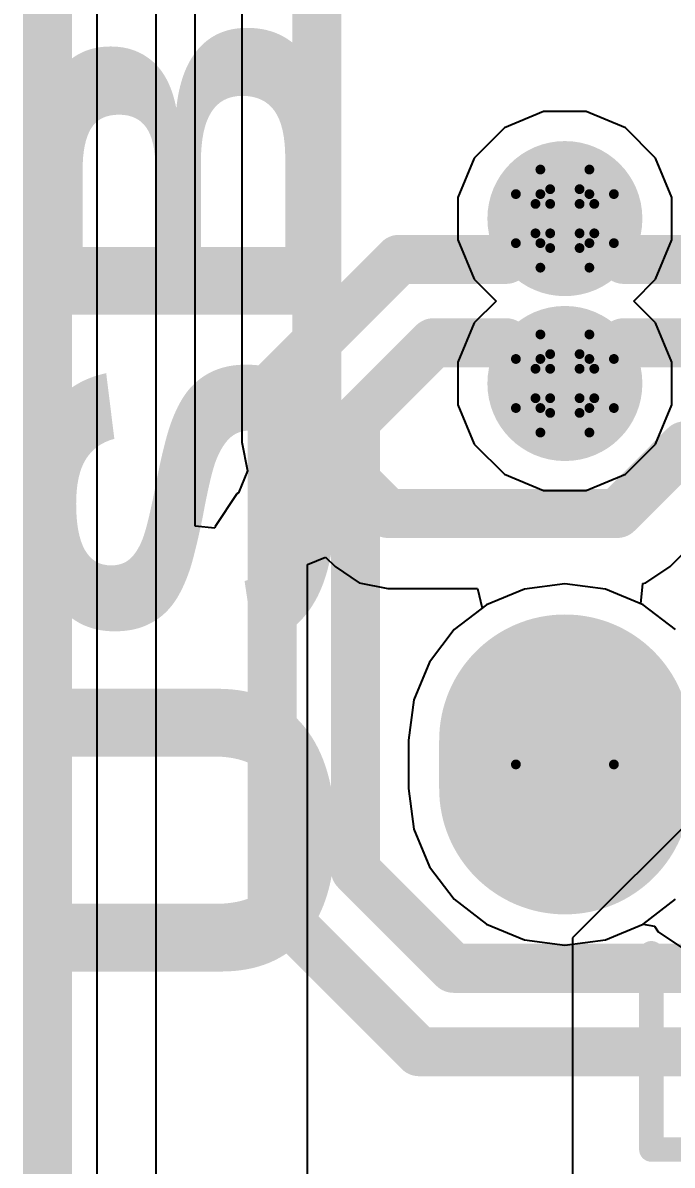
# Model space of a CAD drawing. Header units: inches. Extents: x -3 to 5259, y -3 to 5282.
# Drawn here: x -2.85 to 0.52, y 20.92 to 26.84 of the extents above; entities that cross this region are included whole.
import ezdxf

# ---------------------------------------------------------------- set-up
doc = ezdxf.new("R2010")
doc.units = ezdxf.units.IN
for name, color, linetype in [('Board Outline', 216, 'Continuous'), ('Bottom Layer', 5, 'Continuous'), ('Bottom Solder', 6, 'Continuous'), ('Drill Drawing', 1, 'Continuous'), ('Layer 1', 16, 'Continuous'), ('Layer 2', 76, 'Continuous'), ('Multi-Layer', 9, 'Continuous'), ('Pad Holes', 156, 'Continuous'), ('Top Layer', 1, 'Continuous'), ('Top Overlay', 2, 'Continuous'), ('Top Solder', 216, 'Continuous'), ('Via Holes', 16, 'Continuous')]:
    doc.layers.add(name, color=color, linetype=linetype)
doc.styles.add('Arial Black_Bold', font='', dxfattribs={"height": 0.2})
doc.styles.get('Arial Black_Bold').set_extended_font_data('Arial Black', bold=True)

# ---------------------------------------------------------------- blocks, each defined once
blk = doc.blocks.new('U263_163N_4BQC65_189')
at = {"layer": 'Bottom Layer'}
h = blk.add_hatch(color=5, dxfattribs=at)
edge = h.paths.add_edge_path()
edge.add_arc((-2.525, 2.15), 0.55, 90, 270)
edge.add_line((-2.525, 1.6), (-2.275, 1.6))
edge.add_arc((-2.275, 2.15), 0.55, 270, 450)
edge.add_line((-2.275, 2.7), (-2.525, 2.7))
at = {"layer": 'Bottom Solder'}
h = blk.add_hatch(color=6, dxfattribs=at)
edge = h.paths.add_edge_path()
edge.add_arc((-2.525, 2.15), 0.6516, 90, 270)
edge.add_line((-2.525, 1.4984), (-2.275, 1.4984))
edge.add_arc((-2.275, 2.15), 0.6516, 270, 450)
edge.add_line((-2.275, 2.8016), (-2.525, 2.8016))
at = {"layer": 'Layer 1'}
h = blk.add_hatch(color=16, dxfattribs=at)
edge = h.paths.add_edge_path()
edge.add_arc((-2.525, 2.15), 0.55, 90, 270)
edge.add_line((-2.525, 1.6), (-2.275, 1.6))
edge.add_arc((-2.275, 2.15), 0.55, 270, 450)
edge.add_line((-2.275, 2.7), (-2.525, 2.7))
at = {"layer": 'Layer 2'}
h = blk.add_hatch(color=76, dxfattribs=at)
edge = h.paths.add_edge_path()
edge.add_arc((-2.525, 2.15), 0.55, 90, 270)
edge.add_line((-2.525, 1.6), (-2.275, 1.6))
edge.add_arc((-2.275, 2.15), 0.55, 270, 450)
edge.add_line((-2.275, 2.7), (-2.525, 2.7))
at = {"layer": 'Multi-Layer'}
h = blk.add_hatch(color=9, dxfattribs=at)
edge = h.paths.add_edge_path()
edge.add_arc((-2.525, 2.15), 0.55, 90, 270)
edge.add_line((-2.525, 1.6), (-2.275, 1.6))
edge.add_arc((-2.275, 2.15), 0.55, 270, 450)
edge.add_line((-2.275, 2.7), (-2.525, 2.7))
at = {"layer": 'Pad Holes'}
h = blk.add_hatch(color=7, dxfattribs=at)
edge = h.paths.add_edge_path()
edge.add_arc((-2.525, 2.15), 0.3, 90, 270)
edge.add_line((-2.525, 1.85), (-2.275, 1.85))
edge.add_arc((-2.275, 2.15), 0.3, 270, 450)
edge.add_line((-2.275, 2.45), (-2.525, 2.45))
at = {"layer": 'Top Layer'}
h = blk.add_hatch(color=1, dxfattribs=at)
edge = h.paths.add_edge_path()
edge.add_arc((-2.525, 2.15), 0.55, 90, 270)
edge.add_line((-2.525, 1.6), (-2.275, 1.6))
edge.add_arc((-2.275, 2.15), 0.55, 270, 450)
edge.add_line((-2.275, 2.7), (-2.525, 2.7))
at = {"layer": 'Top Solder'}
h = blk.add_hatch(color=216, dxfattribs=at)
edge = h.paths.add_edge_path()
edge.add_arc((-2.525, 2.15), 0.6516, 90, 270)
edge.add_line((-2.525, 1.4984), (-2.275, 1.4984))
edge.add_arc((-2.275, 2.15), 0.6516, 270, 450)
edge.add_line((-2.275, 2.8016), (-2.525, 2.8016))
at = {"layer": 'Top Overlay'}
for points in [[(-4.3942, 1.7018, 0.127, 0.127, 0), (-3.3782, 1.7018, 0.127, 0.127, 0)], [(-4.3942, 1.7018, 0.127, 0.127, 0), (-4.3942, -1.7018, 0.127, 0.127, 0)]]:
    blk.add_lwpolyline(points, format="xyseb", dxfattribs=at)
for points in [[(-4.4259, 1.7018, 0.0635, 0.0635, 1), (-4.3624, 1.7018, 0.0635, 0.0635, 1)], [(-4.4259, 1.7018, 0.0635, 0.0635, 1), (-4.3624, 1.7018, 0.0635, 0.0635, 1)], [(-3.4099, 1.7018, 0.0635, 0.0635, 1), (-3.3464, 1.7018, 0.0635, 0.0635, 1)]]:
    blk.add_lwpolyline(points, format="xyseb", close=True, dxfattribs=at)

msp = doc.modelspace()

# ---------------------------------------------------------------- hatches: boundary and pattern name
at = {"layer": 'Bottom Layer'}
h = msp.add_hatch(color=5, dxfattribs=at)
edge = h.paths.add_edge_path()
edge.add_arc((-0.04, 25.823), 0.3, 0, 360)
h = msp.add_hatch(color=5, dxfattribs=at)
edge = h.paths.add_edge_path()
edge.add_arc((-0.04, 24.969), 0.3, 0, 360)
at = {"layer": 'Bottom Solder'}
h = msp.add_hatch(color=6, dxfattribs=at)
edge = h.paths.add_edge_path()
edge.add_arc((-0.04, 25.823), 0.4016, 0, 360)
h = msp.add_hatch(color=6, dxfattribs=at)
edge = h.paths.add_edge_path()
edge.add_arc((-0.04, 24.969), 0.4016, 0, 360)
at = {"layer": 'Layer 1'}
h = msp.add_hatch(color=16, dxfattribs=at)
edge = h.paths.add_edge_path()
edge.add_arc((-0.04, 25.823), 0.3, 0, 360)
h = msp.add_hatch(color=16, dxfattribs=at)
edge = h.paths.add_edge_path()
edge.add_arc((-0.04, 24.969), 0.3, 0, 360)
at = {"layer": 'Layer 2'}
h = msp.add_hatch(color=76, dxfattribs=at)
edge = h.paths.add_edge_path()
edge.add_arc((-0.04, 25.823), 0.3, 0, 360)
h = msp.add_hatch(color=76, dxfattribs=at)
edge = h.paths.add_edge_path()
edge.add_arc((-0.04, 24.969), 0.3, 0, 360)
at = {"layer": 'Top Layer'}
h = msp.add_hatch(color=1, dxfattribs=at)
edge = h.paths.add_edge_path()
edge.add_arc((-0.04, 25.823), 0.3, 0, 360)
h = msp.add_hatch(color=1, dxfattribs=at)
edge = h.paths.add_edge_path()
edge.add_arc((-0.04, 24.969), 0.3, 0, 360)
at = {"layer": 'Top Solder'}
h = msp.add_hatch(color=216, dxfattribs=at)
edge = h.paths.add_edge_path()
edge.add_arc((-0.04, 25.823), 0.4016, 0, 360)
h = msp.add_hatch(color=216, dxfattribs=at)
edge = h.paths.add_edge_path()
edge.add_arc((-0.04, 24.969), 0.4016, 0, 360)
at = {"layer": 'Via Holes'}
h = msp.add_hatch(color=7, dxfattribs=at)
edge = h.paths.add_edge_path()
edge.add_arc((-0.04, 25.823), 0.15, 0, 360)
h = msp.add_hatch(color=7, dxfattribs=at)
edge = h.paths.add_edge_path()
edge.add_arc((-0.04, 24.969), 0.15, 0, 360)

# ---------------------------------------------------------------- linework, layer by layer
at = {"layer": 'Board Outline'}
msp.add_lwpolyline([(-2.7223, -2.7223, 0.254, 0.254, 0), (-2.7223, 107.2777, 0.254, 0.254, 0)], format="xyseb", dxfattribs=at)
at = {"layer": 'Bottom Layer'}
for points in [[(-0.3447, 25.6119, 0.254, 0.254, 0), (-0.1336, 25.823, 0.254, 0.254, 0)], [(-0.1336, 25.823, 0.254, 0.254, 0), (-0.04, 25.823, 0.254, 0.254, 0)], [(-1.5572, 24.9546, 0.254, 0.254, 0), (-0.8999, 25.6119, 0.254, 0.254, 0)], [(-0.8999, 25.6119, 0.254, 0.254, 0), (-0.3447, 25.6119, 0.254, 0.254, 0)], [(-1.1254, 24.7757, 0.254, 0.254, 0), (-0.721, 25.1801, 0.254, 0.254, 0)], [(-0.721, 25.1801, 0.254, 0.254, 0), (-0.3447, 25.1801, 0.254, 0.254, 0)], [(-0.3447, 25.1801, 0.254, 0.254, 0), (-0.1336, 24.969, 0.254, 0.254, 0)], [(-0.1336, 24.969, 0.254, 0.254, 0), (-0.04, 24.969, 0.254, 0.254, 0)], [(-1.5572, 22.2696, 0.254, 0.254, 0), (-1.5572, 24.9546, 0.254, 0.254, 0)], [(-1.1254, 22.4485, 0.254, 0.254, 0), (-1.1254, 24.7757, 0.254, 0.254, 0)], [(-1.1254, 22.4485, 0.254, 0.254, 0), (-0.6169, 21.94, 0.254, 0.254, 0)], [(-1.5572, 22.2696, 0.254, 0.254, 0), (-0.7957, 21.5082, 0.254, 0.254, 0)], [(-0.6169, 21.94, 0.254, 0.254, 0), (0.6877, 21.94, 0.254, 0.254, 0)], [(-0.7957, 21.5082, 0.254, 0.254, 0), (0.8665, 21.5082, 0.254, 0.254, 0)]]:
    msp.add_lwpolyline(points, format="xyseb", dxfattribs=at)
for points in [[(-0.1971, 25.823, 0.127, 0.127, 1), (-0.0701, 25.823, 0.127, 0.127, 1)], [(-0.1971, 25.823, 0.127, 0.127, 1), (-0.0701, 25.823, 0.127, 0.127, 1)], [(-0.1035, 25.823, 0.127, 0.127, 1), (0.0235, 25.823, 0.127, 0.127, 1)], [(-0.9634, 25.6119, 0.127, 0.127, 1), (-0.8364, 25.6119, 0.127, 0.127, 1)], [(-0.9634, 25.6119, 0.127, 0.127, 1), (-0.8364, 25.6119, 0.127, 0.127, 1)], [(-0.4082, 25.6119, 0.127, 0.127, 1), (-0.2812, 25.6119, 0.127, 0.127, 1)], [(-0.4082, 25.6119, 0.127, 0.127, 1), (-0.2812, 25.6119, 0.127, 0.127, 1)], [(-0.7845, 25.1801, 0.127, 0.127, 1), (-0.6575, 25.1801, 0.127, 0.127, 1)], [(-0.7845, 25.1801, 0.127, 0.127, 1), (-0.6575, 25.1801, 0.127, 0.127, 1)], [(-0.4082, 25.1801, 0.127, 0.127, 1), (-0.2812, 25.1801, 0.127, 0.127, 1)], [(-0.4082, 25.1801, 0.127, 0.127, 1), (-0.2812, 25.1801, 0.127, 0.127, 1)], [(-0.1971, 24.969, 0.127, 0.127, 1), (-0.0701, 24.969, 0.127, 0.127, 1)], [(-0.1971, 24.969, 0.127, 0.127, 1), (-0.0701, 24.969, 0.127, 0.127, 1)], [(-0.1035, 24.969, 0.127, 0.127, 1), (0.0235, 24.969, 0.127, 0.127, 1)], [(-1.6207, 24.9546, 0.127, 0.127, 1), (-1.4937, 24.9546, 0.127, 0.127, 1)], [(-1.6207, 24.9546, 0.127, 0.127, 1), (-1.4937, 24.9546, 0.127, 0.127, 1)], [(-1.1889, 24.7757, 0.127, 0.127, 1), (-1.0619, 24.7757, 0.127, 0.127, 1)], [(-1.1889, 24.7757, 0.127, 0.127, 1), (-1.0619, 24.7757, 0.127, 0.127, 1)], [(-1.1889, 22.4485, 0.127, 0.127, 1), (-1.0619, 22.4485, 0.127, 0.127, 1)], [(-1.1889, 22.4485, 0.127, 0.127, 1), (-1.0619, 22.4485, 0.127, 0.127, 1)], [(-1.6207, 22.2696, 0.127, 0.127, 1), (-1.4937, 22.2696, 0.127, 0.127, 1)], [(-1.6207, 22.2696, 0.127, 0.127, 1), (-1.4937, 22.2696, 0.127, 0.127, 1)], [(-0.6804, 21.94, 0.127, 0.127, 1), (-0.5534, 21.94, 0.127, 0.127, 1)], [(-0.6804, 21.94, 0.127, 0.127, 1), (-0.5534, 21.94, 0.127, 0.127, 1)], [(-0.8592, 21.5082, 0.127, 0.127, 1), (-0.7322, 21.5082, 0.127, 0.127, 1)], [(-0.8592, 21.5082, 0.127, 0.127, 1), (-0.7322, 21.5082, 0.127, 0.127, 1)]]:
    msp.add_lwpolyline(points, format="xyseb", close=True, dxfattribs=at)
at = {"layer": 'Drill Drawing'}
for points in [[(-0.167, 25.95, 0.0508, 0.0508, 0), (-0.167, 26.077, 0.0508, 0.0508, 0)], [(-0.167, 26.077, 0.0508, 0.0508, 0), (0.087, 26.077, 0.0508, 0.0508, 0)], [(0.087, 25.95, 0.0508, 0.0508, 0), (0.087, 26.077, 0.0508, 0.0508, 0)], [(-0.294, 25.696, 0.0508, 0.0508, 0), (-0.294, 25.95, 0.0508, 0.0508, 0)], [(-0.294, 25.95, 0.0508, 0.0508, 0), (-0.167, 25.95, 0.0508, 0.0508, 0)], [(-0.1162, 25.8992, 0.0508, 0.0508, 0), (-0.1162, 25.9754, 0.0508, 0.0508, 0)], [(-0.1162, 25.9754, 0.0508, 0.0508, 0), (0.0362, 25.9754, 0.0508, 0.0508, 0)], [(0.0362, 25.8992, 0.0508, 0.0508, 0), (0.0362, 25.9754, 0.0508, 0.0508, 0)], [(0.087, 25.95, 0.0508, 0.0508, 0), (0.214, 25.95, 0.0508, 0.0508, 0)], [(0.214, 25.696, 0.0508, 0.0508, 0), (0.214, 25.95, 0.0508, 0.0508, 0)], [(-0.1924, 25.7468, 0.0508, 0.0508, 0), (-0.1924, 25.8992, 0.0508, 0.0508, 0)], [(-0.1924, 25.8992, 0.0508, 0.0508, 0), (-0.1162, 25.8992, 0.0508, 0.0508, 0)], [(0.0362, 25.8992, 0.0508, 0.0508, 0), (0.1124, 25.8992, 0.0508, 0.0508, 0)], [(0.1124, 25.7468, 0.0508, 0.0508, 0), (0.1124, 25.8992, 0.0508, 0.0508, 0)], [(-0.1924, 25.7468, 0.0508, 0.0508, 0), (-0.1162, 25.7468, 0.0508, 0.0508, 0)], [(-0.1162, 25.6706, 0.0508, 0.0508, 0), (-0.1162, 25.7468, 0.0508, 0.0508, 0)], [(0.0362, 25.7468, 0.0508, 0.0508, 0), (0.1124, 25.7468, 0.0508, 0.0508, 0)], [(0.0362, 25.6706, 0.0508, 0.0508, 0), (0.0362, 25.7468, 0.0508, 0.0508, 0)], [(-0.294, 25.696, 0.0508, 0.0508, 0), (-0.167, 25.696, 0.0508, 0.0508, 0)], [(-0.167, 25.569, 0.0508, 0.0508, 0), (-0.167, 25.696, 0.0508, 0.0508, 0)], [(-0.1162, 25.6706, 0.0508, 0.0508, 0), (0.0362, 25.6706, 0.0508, 0.0508, 0)], [(0.087, 25.696, 0.0508, 0.0508, 0), (0.214, 25.696, 0.0508, 0.0508, 0)], [(0.087, 25.569, 0.0508, 0.0508, 0), (0.087, 25.696, 0.0508, 0.0508, 0)], [(-0.167, 25.569, 0.0508, 0.0508, 0), (0.087, 25.569, 0.0508, 0.0508, 0)], [(-0.167, 25.096, 0.0508, 0.0508, 0), (-0.167, 25.223, 0.0508, 0.0508, 0)], [(-0.167, 25.223, 0.0508, 0.0508, 0), (0.087, 25.223, 0.0508, 0.0508, 0)], [(0.087, 25.096, 0.0508, 0.0508, 0), (0.087, 25.223, 0.0508, 0.0508, 0)], [(-0.1162, 25.0452, 0.0508, 0.0508, 0), (-0.1162, 25.1214, 0.0508, 0.0508, 0)], [(-0.1162, 25.1214, 0.0508, 0.0508, 0), (0.0362, 25.1214, 0.0508, 0.0508, 0)], [(0.0362, 25.0452, 0.0508, 0.0508, 0), (0.0362, 25.1214, 0.0508, 0.0508, 0)], [(-0.294, 24.842, 0.0508, 0.0508, 0), (-0.294, 25.096, 0.0508, 0.0508, 0)], [(-0.294, 25.096, 0.0508, 0.0508, 0), (-0.167, 25.096, 0.0508, 0.0508, 0)], [(0.087, 25.096, 0.0508, 0.0508, 0), (0.214, 25.096, 0.0508, 0.0508, 0)], [(0.214, 24.842, 0.0508, 0.0508, 0), (0.214, 25.096, 0.0508, 0.0508, 0)], [(-0.1924, 24.8928, 0.0508, 0.0508, 0), (-0.1924, 25.0452, 0.0508, 0.0508, 0)], [(-0.1924, 25.0452, 0.0508, 0.0508, 0), (-0.1162, 25.0452, 0.0508, 0.0508, 0)], [(0.0362, 25.0452, 0.0508, 0.0508, 0), (0.1124, 25.0452, 0.0508, 0.0508, 0)], [(0.1124, 24.8928, 0.0508, 0.0508, 0), (0.1124, 25.0452, 0.0508, 0.0508, 0)], [(-0.1924, 24.8928, 0.0508, 0.0508, 0), (-0.1162, 24.8928, 0.0508, 0.0508, 0)], [(-0.1162, 24.8166, 0.0508, 0.0508, 0), (-0.1162, 24.8928, 0.0508, 0.0508, 0)], [(0.0362, 24.8928, 0.0508, 0.0508, 0), (0.1124, 24.8928, 0.0508, 0.0508, 0)], [(0.0362, 24.8166, 0.0508, 0.0508, 0), (0.0362, 24.8928, 0.0508, 0.0508, 0)], [(-0.294, 24.842, 0.0508, 0.0508, 0), (-0.167, 24.842, 0.0508, 0.0508, 0)], [(-0.167, 24.715, 0.0508, 0.0508, 0), (-0.167, 24.842, 0.0508, 0.0508, 0)], [(0.087, 24.842, 0.0508, 0.0508, 0), (0.214, 24.842, 0.0508, 0.0508, 0)], [(0.087, 24.715, 0.0508, 0.0508, 0), (0.087, 24.842, 0.0508, 0.0508, 0)], [(-0.1162, 24.8166, 0.0508, 0.0508, 0), (0.0362, 24.8166, 0.0508, 0.0508, 0)], [(-0.167, 24.715, 0.0508, 0.0508, 0), (0.087, 24.715, 0.0508, 0.0508, 0)]]:
    msp.add_lwpolyline(points, format="xyseb", dxfattribs=at)
for points in [[(-0.1797, 26.077, 0.0254, 0.0254, 1), (-0.1543, 26.077, 0.0254, 0.0254, 1)], [(-0.1797, 26.077, 0.0254, 0.0254, 1), (-0.1543, 26.077, 0.0254, 0.0254, 1)], [(0.0743, 26.077, 0.0254, 0.0254, 1), (0.0997, 26.077, 0.0254, 0.0254, 1)], [(0.0743, 26.077, 0.0254, 0.0254, 1), (0.0997, 26.077, 0.0254, 0.0254, 1)], [(-0.3067, 25.95, 0.0254, 0.0254, 1), (-0.2813, 25.95, 0.0254, 0.0254, 1)], [(-0.3067, 25.95, 0.0254, 0.0254, 1), (-0.2813, 25.95, 0.0254, 0.0254, 1)], [(-0.1797, 25.95, 0.0254, 0.0254, 1), (-0.1543, 25.95, 0.0254, 0.0254, 1)], [(-0.1797, 25.95, 0.0254, 0.0254, 1), (-0.1543, 25.95, 0.0254, 0.0254, 1)], [(-0.1289, 25.9754, 0.0254, 0.0254, 1), (-0.1035, 25.9754, 0.0254, 0.0254, 1)], [(-0.1289, 25.9754, 0.0254, 0.0254, 1), (-0.1035, 25.9754, 0.0254, 0.0254, 1)], [(0.0235, 25.9754, 0.0254, 0.0254, 1), (0.0489, 25.9754, 0.0254, 0.0254, 1)], [(0.0235, 25.9754, 0.0254, 0.0254, 1), (0.0489, 25.9754, 0.0254, 0.0254, 1)], [(0.0743, 25.95, 0.0254, 0.0254, 1), (0.0997, 25.95, 0.0254, 0.0254, 1)], [(0.0743, 25.95, 0.0254, 0.0254, 1), (0.0997, 25.95, 0.0254, 0.0254, 1)], [(0.2013, 25.95, 0.0254, 0.0254, 1), (0.2267, 25.95, 0.0254, 0.0254, 1)], [(0.2013, 25.95, 0.0254, 0.0254, 1), (0.2267, 25.95, 0.0254, 0.0254, 1)], [(-0.2051, 25.8992, 0.0254, 0.0254, 1), (-0.1797, 25.8992, 0.0254, 0.0254, 1)], [(-0.2051, 25.8992, 0.0254, 0.0254, 1), (-0.1797, 25.8992, 0.0254, 0.0254, 1)], [(-0.1289, 25.8992, 0.0254, 0.0254, 1), (-0.1035, 25.8992, 0.0254, 0.0254, 1)], [(-0.1289, 25.8992, 0.0254, 0.0254, 1), (-0.1035, 25.8992, 0.0254, 0.0254, 1)], [(0.0235, 25.8992, 0.0254, 0.0254, 1), (0.0489, 25.8992, 0.0254, 0.0254, 1)], [(0.0235, 25.8992, 0.0254, 0.0254, 1), (0.0489, 25.8992, 0.0254, 0.0254, 1)], [(0.0997, 25.8992, 0.0254, 0.0254, 1), (0.1251, 25.8992, 0.0254, 0.0254, 1)], [(0.0997, 25.8992, 0.0254, 0.0254, 1), (0.1251, 25.8992, 0.0254, 0.0254, 1)], [(-0.2051, 25.7468, 0.0254, 0.0254, 1), (-0.1797, 25.7468, 0.0254, 0.0254, 1)], [(-0.2051, 25.7468, 0.0254, 0.0254, 1), (-0.1797, 25.7468, 0.0254, 0.0254, 1)], [(-0.1289, 25.7468, 0.0254, 0.0254, 1), (-0.1035, 25.7468, 0.0254, 0.0254, 1)], [(-0.1289, 25.7468, 0.0254, 0.0254, 1), (-0.1035, 25.7468, 0.0254, 0.0254, 1)], [(0.0235, 25.7468, 0.0254, 0.0254, 1), (0.0489, 25.7468, 0.0254, 0.0254, 1)], [(0.0235, 25.7468, 0.0254, 0.0254, 1), (0.0489, 25.7468, 0.0254, 0.0254, 1)], [(0.0997, 25.7468, 0.0254, 0.0254, 1), (0.1251, 25.7468, 0.0254, 0.0254, 1)], [(0.0997, 25.7468, 0.0254, 0.0254, 1), (0.1251, 25.7468, 0.0254, 0.0254, 1)], [(-0.3067, 25.696, 0.0254, 0.0254, 1), (-0.2813, 25.696, 0.0254, 0.0254, 1)], [(-0.3067, 25.696, 0.0254, 0.0254, 1), (-0.2813, 25.696, 0.0254, 0.0254, 1)], [(-0.1797, 25.696, 0.0254, 0.0254, 1), (-0.1543, 25.696, 0.0254, 0.0254, 1)], [(-0.1797, 25.696, 0.0254, 0.0254, 1), (-0.1543, 25.696, 0.0254, 0.0254, 1)], [(-0.1289, 25.6706, 0.0254, 0.0254, 1), (-0.1035, 25.6706, 0.0254, 0.0254, 1)], [(-0.1289, 25.6706, 0.0254, 0.0254, 1), (-0.1035, 25.6706, 0.0254, 0.0254, 1)], [(0.0235, 25.6706, 0.0254, 0.0254, 1), (0.0489, 25.6706, 0.0254, 0.0254, 1)], [(0.0235, 25.6706, 0.0254, 0.0254, 1), (0.0489, 25.6706, 0.0254, 0.0254, 1)], [(0.0743, 25.696, 0.0254, 0.0254, 1), (0.0997, 25.696, 0.0254, 0.0254, 1)], [(0.0743, 25.696, 0.0254, 0.0254, 1), (0.0997, 25.696, 0.0254, 0.0254, 1)], [(0.2013, 25.696, 0.0254, 0.0254, 1), (0.2267, 25.696, 0.0254, 0.0254, 1)], [(0.2013, 25.696, 0.0254, 0.0254, 1), (0.2267, 25.696, 0.0254, 0.0254, 1)], [(-0.1797, 25.569, 0.0254, 0.0254, 1), (-0.1543, 25.569, 0.0254, 0.0254, 1)], [(-0.1797, 25.569, 0.0254, 0.0254, 1), (-0.1543, 25.569, 0.0254, 0.0254, 1)], [(0.0743, 25.569, 0.0254, 0.0254, 1), (0.0997, 25.569, 0.0254, 0.0254, 1)], [(0.0743, 25.569, 0.0254, 0.0254, 1), (0.0997, 25.569, 0.0254, 0.0254, 1)], [(-0.1797, 25.223, 0.0254, 0.0254, 1), (-0.1543, 25.223, 0.0254, 0.0254, 1)], [(-0.1797, 25.223, 0.0254, 0.0254, 1), (-0.1543, 25.223, 0.0254, 0.0254, 1)], [(0.0743, 25.223, 0.0254, 0.0254, 1), (0.0997, 25.223, 0.0254, 0.0254, 1)], [(0.0743, 25.223, 0.0254, 0.0254, 1), (0.0997, 25.223, 0.0254, 0.0254, 1)], [(-0.1289, 25.1214, 0.0254, 0.0254, 1), (-0.1035, 25.1214, 0.0254, 0.0254, 1)], [(-0.1289, 25.1214, 0.0254, 0.0254, 1), (-0.1035, 25.1214, 0.0254, 0.0254, 1)], [(0.0235, 25.1214, 0.0254, 0.0254, 1), (0.0489, 25.1214, 0.0254, 0.0254, 1)], [(0.0235, 25.1214, 0.0254, 0.0254, 1), (0.0489, 25.1214, 0.0254, 0.0254, 1)], [(-0.3067, 25.096, 0.0254, 0.0254, 1), (-0.2813, 25.096, 0.0254, 0.0254, 1)], [(-0.3067, 25.096, 0.0254, 0.0254, 1), (-0.2813, 25.096, 0.0254, 0.0254, 1)], [(-0.1797, 25.096, 0.0254, 0.0254, 1), (-0.1543, 25.096, 0.0254, 0.0254, 1)], [(-0.1797, 25.096, 0.0254, 0.0254, 1), (-0.1543, 25.096, 0.0254, 0.0254, 1)], [(0.0743, 25.096, 0.0254, 0.0254, 1), (0.0997, 25.096, 0.0254, 0.0254, 1)], [(0.0743, 25.096, 0.0254, 0.0254, 1), (0.0997, 25.096, 0.0254, 0.0254, 1)], [(0.2013, 25.096, 0.0254, 0.0254, 1), (0.2267, 25.096, 0.0254, 0.0254, 1)], [(0.2013, 25.096, 0.0254, 0.0254, 1), (0.2267, 25.096, 0.0254, 0.0254, 1)], [(-0.2051, 25.0452, 0.0254, 0.0254, 1), (-0.1797, 25.0452, 0.0254, 0.0254, 1)], [(-0.2051, 25.0452, 0.0254, 0.0254, 1), (-0.1797, 25.0452, 0.0254, 0.0254, 1)], [(-0.1289, 25.0452, 0.0254, 0.0254, 1), (-0.1035, 25.0452, 0.0254, 0.0254, 1)], [(-0.1289, 25.0452, 0.0254, 0.0254, 1), (-0.1035, 25.0452, 0.0254, 0.0254, 1)], [(0.0235, 25.0452, 0.0254, 0.0254, 1), (0.0489, 25.0452, 0.0254, 0.0254, 1)], [(0.0235, 25.0452, 0.0254, 0.0254, 1), (0.0489, 25.0452, 0.0254, 0.0254, 1)], [(0.0997, 25.0452, 0.0254, 0.0254, 1), (0.1251, 25.0452, 0.0254, 0.0254, 1)], [(0.0997, 25.0452, 0.0254, 0.0254, 1), (0.1251, 25.0452, 0.0254, 0.0254, 1)], [(-0.2051, 24.8928, 0.0254, 0.0254, 1), (-0.1797, 24.8928, 0.0254, 0.0254, 1)], [(-0.2051, 24.8928, 0.0254, 0.0254, 1), (-0.1797, 24.8928, 0.0254, 0.0254, 1)], [(-0.1289, 24.8928, 0.0254, 0.0254, 1), (-0.1035, 24.8928, 0.0254, 0.0254, 1)], [(-0.1289, 24.8928, 0.0254, 0.0254, 1), (-0.1035, 24.8928, 0.0254, 0.0254, 1)], [(0.0235, 24.8928, 0.0254, 0.0254, 1), (0.0489, 24.8928, 0.0254, 0.0254, 1)], [(0.0235, 24.8928, 0.0254, 0.0254, 1), (0.0489, 24.8928, 0.0254, 0.0254, 1)], [(0.0997, 24.8928, 0.0254, 0.0254, 1), (0.1251, 24.8928, 0.0254, 0.0254, 1)], [(0.0997, 24.8928, 0.0254, 0.0254, 1), (0.1251, 24.8928, 0.0254, 0.0254, 1)], [(-0.3067, 24.842, 0.0254, 0.0254, 1), (-0.2813, 24.842, 0.0254, 0.0254, 1)], [(-0.3067, 24.842, 0.0254, 0.0254, 1), (-0.2813, 24.842, 0.0254, 0.0254, 1)], [(-0.1797, 24.842, 0.0254, 0.0254, 1), (-0.1543, 24.842, 0.0254, 0.0254, 1)], [(-0.1797, 24.842, 0.0254, 0.0254, 1), (-0.1543, 24.842, 0.0254, 0.0254, 1)], [(0.0743, 24.842, 0.0254, 0.0254, 1), (0.0997, 24.842, 0.0254, 0.0254, 1)], [(0.0743, 24.842, 0.0254, 0.0254, 1), (0.0997, 24.842, 0.0254, 0.0254, 1)], [(0.2013, 24.842, 0.0254, 0.0254, 1), (0.2267, 24.842, 0.0254, 0.0254, 1)], [(0.2013, 24.842, 0.0254, 0.0254, 1), (0.2267, 24.842, 0.0254, 0.0254, 1)], [(-0.1289, 24.8166, 0.0254, 0.0254, 1), (-0.1035, 24.8166, 0.0254, 0.0254, 1)], [(-0.1289, 24.8166, 0.0254, 0.0254, 1), (-0.1035, 24.8166, 0.0254, 0.0254, 1)], [(0.0235, 24.8166, 0.0254, 0.0254, 1), (0.0489, 24.8166, 0.0254, 0.0254, 1)], [(0.0235, 24.8166, 0.0254, 0.0254, 1), (0.0489, 24.8166, 0.0254, 0.0254, 1)], [(-0.1797, 24.715, 0.0254, 0.0254, 1), (-0.1543, 24.715, 0.0254, 0.0254, 1)], [(-0.1797, 24.715, 0.0254, 0.0254, 1), (-0.1543, 24.715, 0.0254, 0.0254, 1)], [(0.0743, 24.715, 0.0254, 0.0254, 1), (0.0997, 24.715, 0.0254, 0.0254, 1)], [(0.0743, 24.715, 0.0254, 0.0254, 1), (0.0997, 24.715, 0.0254, 0.0254, 1)], [(0.214, 22.996, 0.0508, 0.0508, 1), (-0.294, 22.996, 0.0508, 0.0508, 1)], [(-0.3067, 22.996, 0.0254, 0.0254, 1), (-0.2813, 22.996, 0.0254, 0.0254, 1)], [(0.2013, 22.996, 0.0254, 0.0254, 1), (0.2267, 22.996, 0.0254, 0.0254, 1)]]:
    msp.add_lwpolyline(points, format="xyseb", close=True, dxfattribs=at)
at = {"layer": 'Layer 1'}
for p, q in [((-2.4634, -2.4634), (-2.4634, 107.0187)), ((-0.1502, 26.377), (-0.3538, 26.2927)), ((0.0702, 26.377), (-0.1502, 26.377)), ((0.2738, 26.2927), (0.0702, 26.377)), ((-0.3538, 26.2927), (-0.5097, 26.1368)), ((0.4297, 26.1368), (0.2738, 26.2927)), ((-0.5097, 26.1368), (-0.594, 25.9332)), ((0.514, 25.9332), (0.4297, 26.1368)), ((-0.594, 25.9332), (-0.594, 25.7128)), ((0.514, 25.7128), (0.514, 25.9332)), ((-0.594, 25.7128), (-0.5097, 25.5092)), ((0.4297, 25.5092), (0.514, 25.7128)), ((-0.5097, 25.5092), (-0.3965, 25.396)), ((0.3165, 25.396), (0.4297, 25.5092)), ((-0.3965, 25.396), (-0.5097, 25.2828)), ((0.4297, 25.2828), (0.3165, 25.396)), ((-0.5097, 25.2828), (-0.594, 25.0792)), ((0.514, 25.0792), (0.4297, 25.2828)), ((-0.594, 25.0792), (-0.594, 24.8588)), ((0.514, 24.8588), (0.514, 25.0792)), ((-0.594, 24.8588), (-0.5097, 24.6552)), ((0.4297, 24.6552), (0.514, 24.8588)), ((-0.5097, 24.6552), (-0.3538, 24.4993)), ((0.2738, 24.4993), (0.4297, 24.6552)), ((-0.3538, 24.4993), (-0.1502, 24.415)), ((0.0702, 24.415), (0.2738, 24.4993)), ((-0.1502, 24.415), (0.0702, 24.415)), ((1.4119, 23.5099), (0, 22.098)), ((0, 22.098), (0, -2.4634))]:
    msp.add_line(p, q, dxfattribs=at)
at = {"layer": 'Layer 2'}
for p, q in [((-2.1576, -2.0155), (-2.1576, 106.5637)), ((-0.1502, 26.377), (-0.3538, 26.2927)), ((0.0702, 26.377), (-0.1502, 26.377)), ((0.2738, 26.2927), (0.0702, 26.377)), ((-0.3538, 26.2927), (-0.5097, 26.1368)), ((0.4297, 26.1368), (0.2738, 26.2927)), ((-0.5097, 26.1368), (-0.594, 25.9332)), ((0.514, 25.9332), (0.4297, 26.1368)), ((-0.594, 25.9332), (-0.594, 25.7128)), ((0.514, 25.7128), (0.514, 25.9332)), ((-0.594, 25.7128), (-0.5097, 25.5092)), ((0.4297, 25.5092), (0.514, 25.7128)), ((-0.5097, 25.5092), (-0.3965, 25.396)), ((0.3165, 25.396), (0.4297, 25.5092)), ((-0.3965, 25.396), (-0.5097, 25.2828)), ((0.4297, 25.2828), (0.3165, 25.396)), ((-0.5097, 25.2828), (-0.594, 25.0792)), ((0.514, 25.0792), (0.4297, 25.2828)), ((-0.594, 25.0792), (-0.594, 24.8588)), ((0.514, 24.8588), (0.514, 25.0792)), ((-0.594, 24.8588), (-0.5097, 24.6552)), ((0.4297, 24.6552), (0.514, 24.8588)), ((-0.5097, 24.6552), (-0.3538, 24.4993)), ((0.2738, 24.4993), (0.4297, 24.6552)), ((-0.3538, 24.4993), (-0.1502, 24.415)), ((0.0702, 24.415), (0.2738, 24.4993)), ((-0.1502, 24.415), (0.0702, 24.415)), ((-0.2499, 23.9043), (-0.4455, 23.8233)), ((-0.04, 23.9319), (-0.2499, 23.9043)), ((0.1699, 23.9043), (-0.04, 23.9319)), ((0.3655, 23.8233), (0.1699, 23.9043)), ((-0.4455, 23.8233), (-0.6134, 23.6944)), ((0.5334, 23.6944), (0.3655, 23.8233)), ((-0.6134, 23.6944), (-0.7423, 23.5265)), ((-0.7423, 23.5265), (-0.8233, 23.3309)), ((-0.8233, 23.3309), (-0.8509, 23.121)), ((-0.8509, 23.121), (-0.8509, 22.871)), ((-0.8509, 22.871), (-0.8233, 22.6611)), ((-0.8233, 22.6611), (-0.7423, 22.4655)), ((-0.7423, 22.4655), (-0.6134, 22.2976)), ((-0.6134, 22.2976), (-0.4455, 22.1687)), ((0.3655, 22.1687), (0.5334, 22.2976)), ((-0.4455, 22.1687), (-0.2499, 22.0877)), ((0.1699, 22.0877), (0.3655, 22.1687)), ((-0.2499, 22.0877), (-0.04, 22.0601)), ((-0.04, 22.0601), (0.1699, 22.0877))]:
    msp.add_line(p, q, dxfattribs=at)
at = {"layer": 'Top Layer'}
for p, q in [((-1.9558, 24.2302), (-1.9558, 99.5092)), ((-1.7141, 30.5504), (-1.7141, 24.6649)), ((-1.7141, 24.6649), (-1.6846, 24.5162)), ((-1.6846, 24.5162), (-1.7312, 24.4032)), ((-1.7401, 24.3973), (-1.8524, 24.2292)), ((-1.7312, 24.4032), (-1.7401, 24.3973)), ((-1.7401, 24.3973), (-1.7401, 24.3973)), ((-1.8542, 24.2202), (-1.9558, 24.2302)), ((-1.8524, 24.2292), (-1.8542, 24.2202)), ((0.5061, 24.0213), (0.7268, 24.242)), ((-1.3739, 24.031), (-1.28, 24.0699)), ((-1.3739, 18.9182), (-1.3739, 24.031)), ((-1.28, 24.0699), (-1.2314, 24.0213)), ((-1.2314, 24.0213), (-1.1054, 23.9371)), ((0.3801, 23.9371), (0.5061, 24.0213)), ((-1.1054, 23.9371), (-0.9568, 23.9075)), ((-0.9568, 23.9075), (-0.494, 23.9075)), ((-0.494, 23.9075), (-0.4936, 23.9068)), ((-0.4936, 23.9068), (-0.4681, 23.8059)), ((0.3535, 23.8282), (0.3639, 23.9339)), ((0.3639, 23.9339), (0.3801, 23.9371)), ((-0.4681, 23.8059), (-0.6134, 23.6944)), ((0.3655, 23.8233), (0.3535, 23.8282)), ((0.5334, 23.6944), (0.3655, 23.8233)), ((-0.6134, 23.6944), (-0.7423, 23.5265)), ((-0.7423, 23.5265), (-0.8233, 23.3309)), ((-0.8233, 23.3309), (-0.8509, 23.121)), ((-0.8509, 23.121), (-0.8509, 22.871)), ((-0.8509, 22.871), (-0.8233, 22.6611)), ((-0.8233, 22.6611), (-0.7423, 22.4655)), ((-0.7423, 22.4655), (-0.6134, 22.2976)), ((-0.6134, 22.2976), (-0.4455, 22.1687)), ((-0.4455, 22.1687), (-0.2499, 22.0877)), ((0.1699, 22.0877), (0.3655, 22.1687)), ((0.3655, 22.1687), (0.4242, 22.159)), ((0.4242, 22.159), (0.4438, 22.1298)), ((0.4438, 22.1298), (0.6118, 22.0175)), ((-0.2499, 22.0877), (-0.04, 22.0601)), ((-0.04, 22.0601), (0.1699, 22.0877))]:
    msp.add_line(p, q, dxfattribs=at)
for points in [[(-1.3257, 24.6649, 0.254, 0.254, 0), (-1.3257, 30.5504, 0.254, 0.254, 0)], [(-0.04, 25.823, 0.254, 0.254, 0), (0.0536, 25.823, 0.254, 0.254, 0)], [(0.0536, 25.823, 0.254, 0.254, 0), (0.2647, 25.6119, 0.254, 0.254, 0)], [(0.2647, 25.6119, 0.254, 0.254, 0), (0.8799, 25.6119, 0.254, 0.254, 0)], [(0.0536, 24.969, 0.254, 0.254, 0), (0.2647, 25.1801, 0.254, 0.254, 0)], [(0.2647, 25.1801, 0.254, 0.254, 0), (0.8799, 25.1801, 0.254, 0.254, 0)], [(-0.04, 24.969, 0.254, 0.254, 0), (0.0536, 24.969, 0.254, 0.254, 0)], [(-1.3257, 24.6649, 0.254, 0.254, 0), (-0.9568, 24.296, 0.254, 0.254, 0)], [(0.2314, 24.296, 0.254, 0.254, 0), (0.5814, 24.646, 0.254, 0.254, 0)], [(0.5814, 24.646, 0.254, 0.254, 0), (1.245, 24.646, 0.254, 0.254, 0)], [(-0.9568, 24.296, 0.254, 0.254, 0), (0.2314, 24.296, 0.254, 0.254, 0)]]:
    msp.add_lwpolyline(points, format="xyseb", dxfattribs=at)
for points in [[(-0.1035, 25.823, 0.127, 0.127, 1), (0.0235, 25.823, 0.127, 0.127, 1)], [(-0.0099, 25.823, 0.127, 0.127, 1), (0.1171, 25.823, 0.127, 0.127, 1)], [(-0.0099, 25.823, 0.127, 0.127, 1), (0.1171, 25.823, 0.127, 0.127, 1)], [(0.2012, 25.6119, 0.127, 0.127, 1), (0.3282, 25.6119, 0.127, 0.127, 1)], [(0.2012, 25.6119, 0.127, 0.127, 1), (0.3282, 25.6119, 0.127, 0.127, 1)], [(0.2012, 25.1801, 0.127, 0.127, 1), (0.3282, 25.1801, 0.127, 0.127, 1)], [(0.2012, 25.1801, 0.127, 0.127, 1), (0.3282, 25.1801, 0.127, 0.127, 1)], [(-0.1035, 24.969, 0.127, 0.127, 1), (0.0235, 24.969, 0.127, 0.127, 1)], [(-0.0099, 24.969, 0.127, 0.127, 1), (0.1171, 24.969, 0.127, 0.127, 1)], [(-0.0099, 24.969, 0.127, 0.127, 1), (0.1171, 24.969, 0.127, 0.127, 1)], [(-1.3892, 24.6649, 0.127, 0.127, 1), (-1.2622, 24.6649, 0.127, 0.127, 1)], [(-1.3892, 24.6649, 0.127, 0.127, 1), (-1.2622, 24.6649, 0.127, 0.127, 1)], [(0.5179, 24.646, 0.127, 0.127, 1), (0.6449, 24.646, 0.127, 0.127, 1)], [(0.5179, 24.646, 0.127, 0.127, 1), (0.6449, 24.646, 0.127, 0.127, 1)], [(-1.0203, 24.296, 0.127, 0.127, 1), (-0.8933, 24.296, 0.127, 0.127, 1)], [(-1.0203, 24.296, 0.127, 0.127, 1), (-0.8933, 24.296, 0.127, 0.127, 1)], [(0.1679, 24.296, 0.127, 0.127, 1), (0.2949, 24.296, 0.127, 0.127, 1)], [(0.1679, 24.296, 0.127, 0.127, 1), (0.2949, 24.296, 0.127, 0.127, 1)]]:
    msp.add_lwpolyline(points, format="xyseb", close=True, dxfattribs=at)

# ---------------------------------------------------------------- block references
at = {"rotation": 90}
msp.add_blockref('U263_163N_4BQC65_189', (2.11, 25.396), dxfattribs=at)

# ---------------------------------------------------------------- texts
at = {"layer": 'Top Overlay', "style": 'Arial Black_Bold'}
msp.add_text('USB TYPE C', height=1.524, rotation=90, dxfattribs=at).set_placement((-1.2523, 21.777))

doc.saveas('drawing.dxf')
